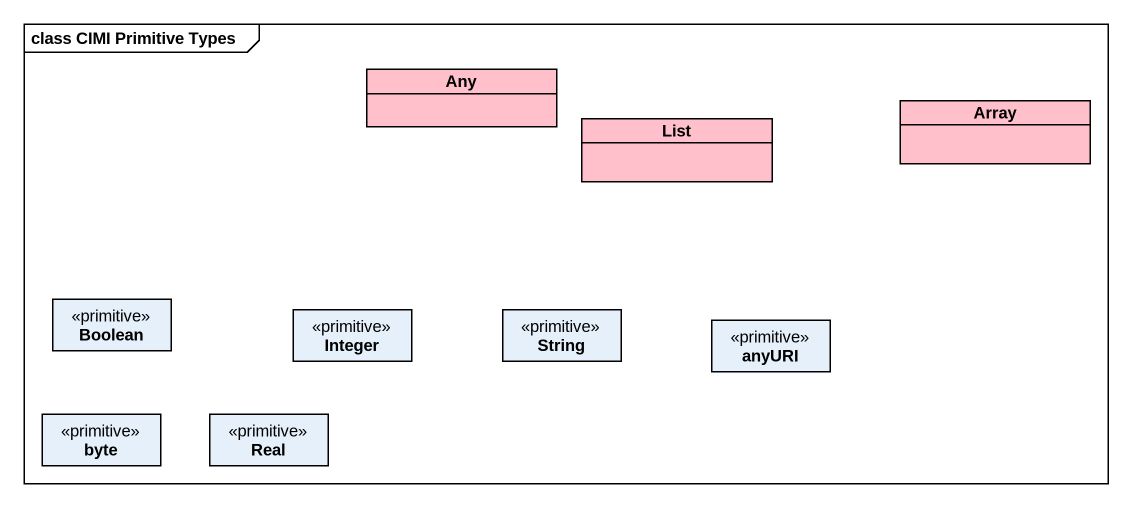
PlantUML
@startuml
mainframe class CIMI Primitive Types
hide circle
hide empty members
class Any #FFC0CB
class List #FFC0CB
class Array #FFC0CB
class Boolean <<primitive>>
class Integer <<primitive>>
class String <<primitive>>
class anyURI <<primitive>>
class byte <<primitive>>
class Real <<primitive>>
@enduml
